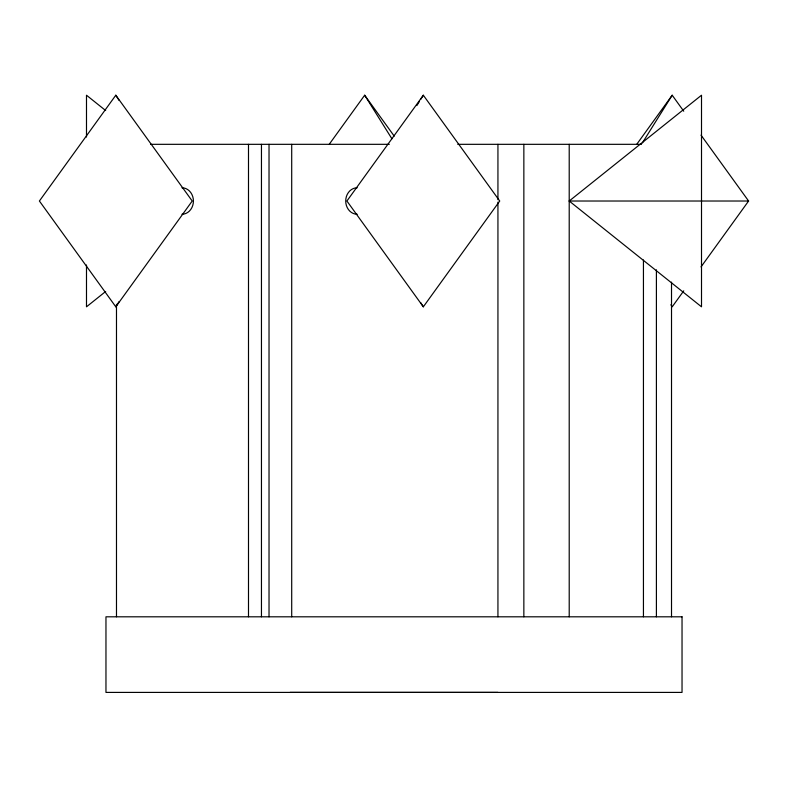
<?xml version="1.0" encoding="UTF-8"?>
<svg xmlns="http://www.w3.org/2000/svg" width="788" height="788" viewBox="0 0 788 788"><rect width="100%" height="100%" fill="white"/><g stroke="black" fill="none" stroke-linecap="round" stroke-linejoin="round"><path stroke-width="1.18" d="M115.806 306.818L192.223 201.019L115.806 95.22L39.4 201.019L115.806 306.818L119.057 301.627M416.832 105.592L419.433 101.445M420.723 99.367L423.323 95.22L499.73 201.019L423.323 306.818L346.907 201.019L423.323 95.22M642.358 142.933L672.194 95.22L683.728 111.187M329.354 144.125L364.677 95.22L394.236 136.137M636.871 144.125L672.194 95.22M683.728 290.851L672.194 306.818L670.893 304.739M701.024 266.896L748.6 201.019L701.024 135.142M105.661 291.481L86.493 306.818L86.493 264.985M569.212 201.019L701.507 95.22L701.507 306.818L569.212 201.019L748.6 201.019M150.666 144.322L389.321 144.322M457.749 144.322L641.471 144.322M105.661 110.547L86.493 95.22L86.493 137.043M364.677 95.22L391.912 138.786M420.723 302.671L423.323 306.818M115.806 95.22L119.057 100.401M671.514 282.124L671.514 616.807M656.404 269.821L656.404 616.807M643.441 259.981L643.441 616.807M569.212 144.322L569.212 616.807M523.853 144.322L523.853 616.807M497.937 144.322L497.937 199.689M497.937 202.152L497.937 616.807M497.937 692.406L290.063 692.406M291.708 144.322L291.708 616.807M269.023 144.322L269.023 616.807M261.458 144.322L261.458 616.807M248.496 144.322L248.496 616.807M116.486 304.276L116.486 616.807M181.959 187.79A13.229 11.456 -90 0 1 193.415 201.019A13.229 11.456 -90 0 1 181.959 214.247M357.171 214.247A13.229 11.456 90 0 1 345.715 201.019A13.229 11.456 90 0 1 357.171 187.79M682.034 616.807L105.966 616.807L105.966 692.406L682.034 692.406L682.034 616.807"/></g></svg>
